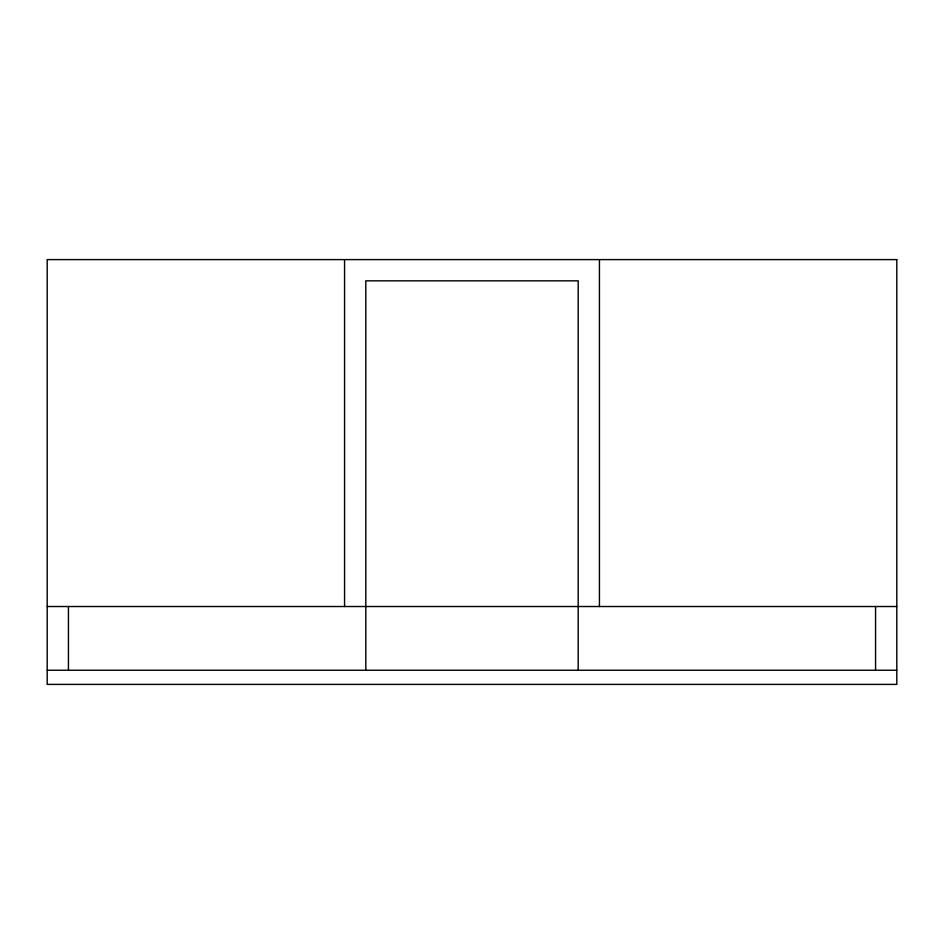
<?xml version="1.0" encoding="UTF-8"?>
<svg xmlns="http://www.w3.org/2000/svg" width="944" height="944" viewBox="0 0 944 944"><rect width="100%" height="100%" fill="white"/><g stroke="black" fill="none" stroke-linecap="round" stroke-linejoin="round"><path stroke-width="1.42" d="M47.2 606.52L896.8 606.52M47.2 670.24L896.8 670.24M875.56 606.52L875.56 670.24M599.44 259.6L599.44 606.52M578.2 670.24L578.2 280.84L365.8 280.84L365.8 670.24M344.56 259.6L344.56 606.52M68.44 606.52L68.44 670.24M896.8 259.6L47.2 259.6L47.2 684.4L896.8 684.4L896.8 259.6"/></g></svg>
